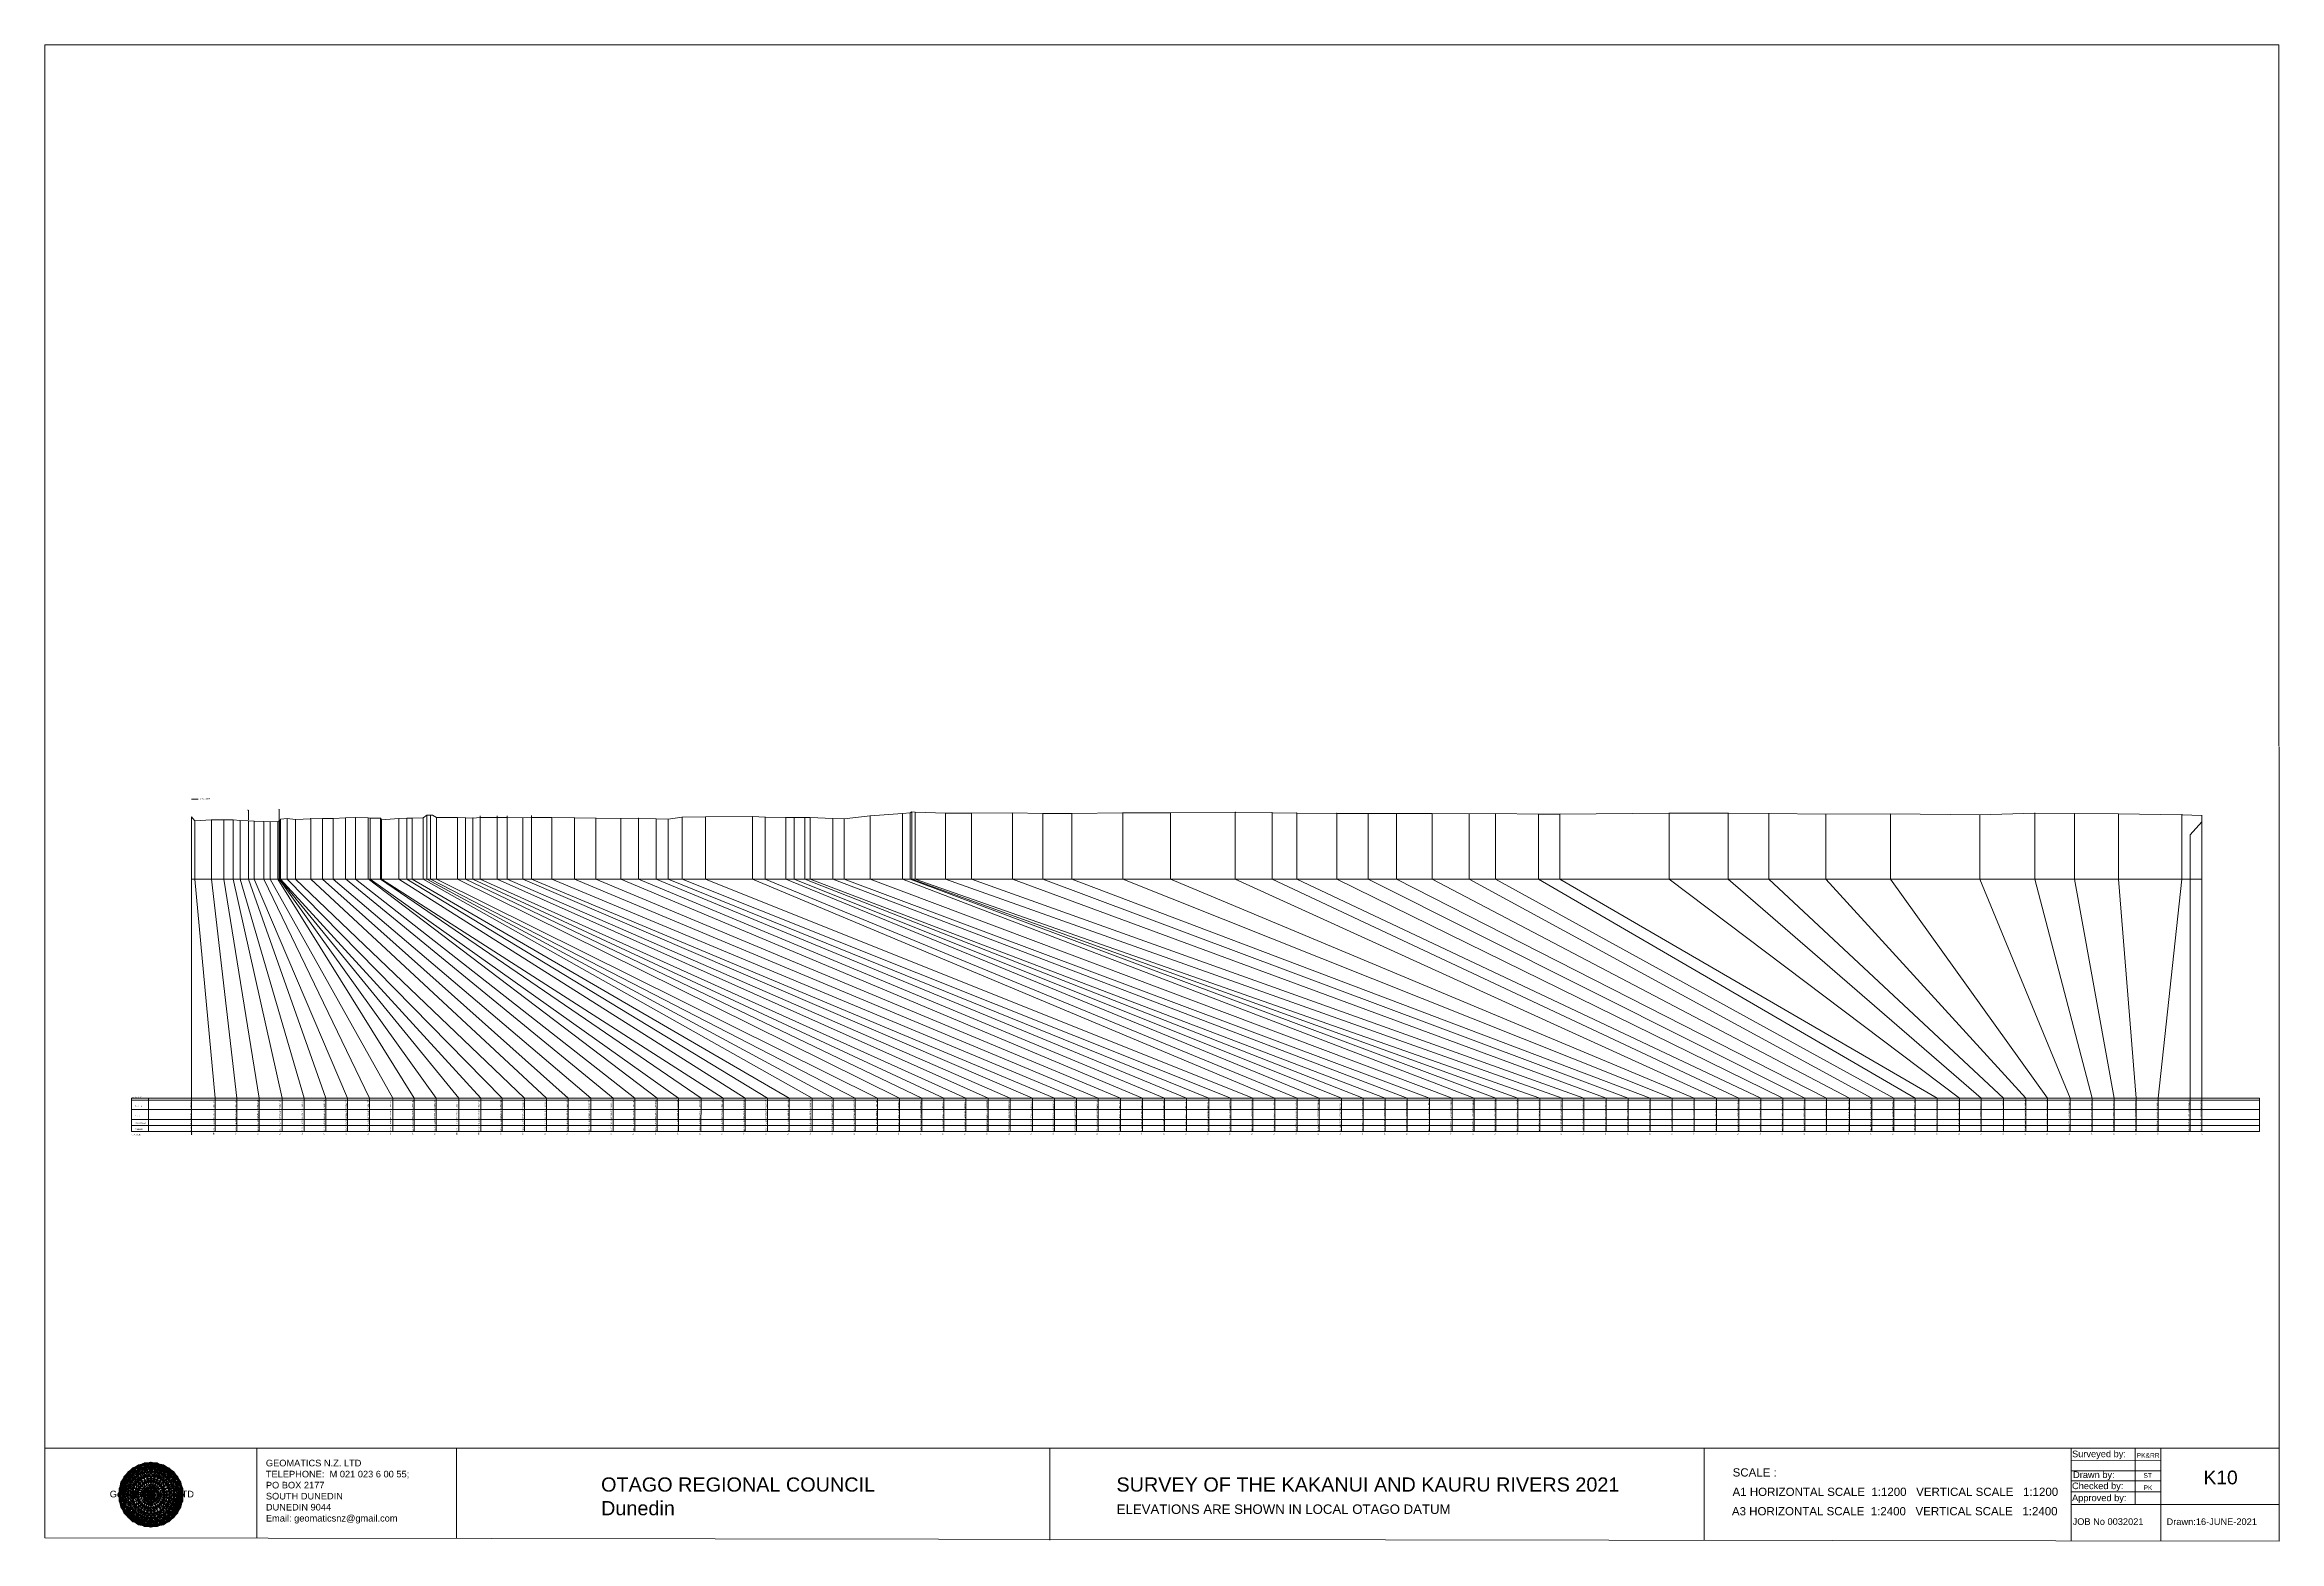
# Model space of a CAD drawing. Header units: millimetres. Extents: x -13804604 to 13046302109, y -19137686871 to 1424964600.
# Drawn here: x -26993 to 890963, y -131983 to 482623 of the extents above; entities that cross this region are included whole.
import ezdxf

# ---------------------------------------------------------------- set-up
doc = ezdxf.new("R2010")
doc.units = ezdxf.units.MM
doc.header["$PDMODE"] = 35
doc.header["$PDSIZE"] = 20
doc.layers.get('0').update_dxf_attribs({"lineweight": 0})
for name, color, linetype, lineweight in [('CODE', 50, 'Continuous', 0), ('Datum revision K8-21', 7, 'Continuous', 0), ('geo', 7, 'Continuous', 0)]:
    doc.layers.add(name, color=color, linetype=linetype, lineweight=lineweight)
doc.styles.get("Standard").update_dxf_attribs({"font": 'arial.ttf'})

# ---------------------------------------------------------------- blocks, each defined once
blk = doc.blocks.new('Geomatics_Circle_SPT')
at = {"layer": 'geo', "color": 2, "linetype": 'Continuous', "lineweight": 0}
for p, q in [((0, 25.2), (-25.2, 0)), ((-24.7, 4.9), (-4.9, 24.7)), ((-24.7, -4.9), (4.9, 24.7)), ((-9.7, 23.3), (-23.3, 9.6)), ((9.7, 23.3), (-23.3, -9.7)), ((-21, 14), (-14, 21)), ((-21, -14), (14, 21)), ((0, 0), (-17.8, 17.8)), ((-14, 21), (21, -14)), ((23.3, -9.7), (-9.7, 23.3)), ((-4.9, 24.7), (24.7, -4.9)), ((25.2, 0), (0, 25.2)), ((0, 0), (17.8, 17.8)), ((4.9, 24.7), (24.7, 4.9)), ((23.3, 9.7), (9.7, 23.3)), ((14, 21), (21, 14)), ((17.8, 18.1), (17.8, 18.1)), ((4.9, -24.7), (-24.7, 4.9)), ((-24.7, 0), (0, -24.7)), ((-23.3, 9.7), (9.7, -23.3)), ((14, -21), (-21, 14)), ((0, 0), (-17.8, -17.8)), ((21, 14), (-14, -21)), ((-9.7, -23.3), (23.3, 9.7)), ((24.7, 4.9), (-4.9, -24.7)), ((0, 0), (17.8, -17.8)), ((0, -24.8), (25.2, 0)), ((-4.9, -24.7), (-24.7, -4.9)), ((-23.3, -9.7), (-9.7, -23.3)), ((-14, -21), (-21, -14)), ((24.7, -4.9), (4.9, -24.7)), ((9.7, -23.3), (23.3, -9.7)), ((21, -14), (14, -21)), ((-17.8, -17.8), (-17.8, -17.8)), ((4.9, -24.7), (4.9, -24.7)), ((18.1, -17.8), (18.1, -17.8))]:
    blk.add_line(p, q, dxfattribs=at)
at = {"layer": 'geo', "color": 1, "linetype": 'Continuous', "lineweight": 0}
for p, q in [((-25.2, 0), (9.7, 23.3)), ((-25.2, 0), (-9.6, 23.3)), ((-4.9, 24.8), (-24.7, -4.9)), ((4.9, 24.7), (-24.7, 4.9)), ((14, 21), (-24.7, -4.9)), ((-14, 21), (-24.7, 4.9)), ((-23.3, 9.7), (0, 25.2)), ((-23.3, -9.6), (0, 25.2)), ((-23.3, -9.6), (17.8, 17.8)), ((-23.3, 9.7), (-17.8, 17.9)), ((-23.3, -9.6), (-17.8, 17.9)), ((-23.3, 9.7), (17.8, 17.8)), ((4.9, 24.8), (-21, -14)), ((-4.9, 24.7), (-21, 14)), ((14, 21), (-21, 14)), ((-14, 21), (-21, -14)), ((-17.9, 17.6), (-17.9, 17.6)), ((-17.8, 17.8), (9.7, 23.3)), ((-17.8, 17.8), (-9.6, 23.3)), ((-17.8, -17.8), (9.7, 23.3)), ((-17.8, -17.8), (-9.7, 23.3)), ((-9.7, -23.3), (-17.8, 17.8)), ((-17.8, 17.8), (9.7, -23.3)), ((-17.8, 17.8), (23.3, -9.6)), ((-17.8, 17.8), (23.3, 9.7)), ((4.9, 24.7), (-14, 21)), ((-4.9, 24.7), (-14, -20.9)), ((0, 0), (-14, 21)), ((-14, 21), (-4.9, -24.7)), ((-14, 21), (-14, 21)), ((24.7, -4.9), (-14, 21)), ((21, 14), (-14, 21)), ((-9.8, 23.1), (-9.8, 23.1)), ((-9.7, 23.3), (0, 25.2)), ((-9.7, 23.3), (0, -25.2)), ((-9.7, -23.3), (0, 25.2)), ((-9.6, 23.3), (17.8, -17.8)), ((-9.6, 23.3), (25.2, 0)), ((-9.6, 23.3), (17.8, 17.8)), ((-9.6, -23.3), (17.8, 17.9)), ((0, 0), (-4.9, 24.7)), ((-4.9, 24.7), (-4.9, 24.7)), ((21, -14), (-4.9, 24.7)), ((24.8, 4.9), (-4.9, 24.7)), ((14, 21), (-4.9, 24.7)), ((-0.2, 25.1), (-0.2, 25.1)), ((0, 25.2), (9.7, -23.3)), ((0, 25.2), (23.3, -9.7)), ((0, 25.2), (23.3, 9.7)), ((0, 25.2), (9.7, 23.3)), ((0, 0), (4.9, 24.7)), ((0, -25.2), (9.7, 23.3)), ((0, 0), (14, 21)), ((21, 14), (4.9, 24.8)), ((14, -21), (4.9, 24.7)), ((24.7, -4.9), (4.9, 24.7)), ((4.9, 24.7), (4.9, 24.7)), ((4.9, -24.7), (14, 21)), ((9.4, 23.3), (9.4, 23.3)), ((9.7, 23.3), (17.8, -17.8)), ((9.7, 23.3), (25.2, 0)), ((9.7, 23.3), (17.8, 17.9)), ((17.8, 17.8), (9.7, -23.3)), ((21, -14), (14, 21)), ((24.7, 4.9), (14, 21)), ((14, 21), (14, 21)), ((17.6, 17.9), (17.6, 17.9)), ((17.8, 17.8), (23.3, -9.7)), ((17.8, 17.8), (23.3, 9.7)), ((-25.2, 0), (23.3, 9.7)), ((-25.2, 0), (-23.3, 9.7)), ((-23.3, -9.7), (-25.2, 0)), ((-9.6, -23.3), (-25.2, 0)), ((9.7, -23.3), (-25.2, 0)), ((21, 14), (-24.7, 4.9)), ((-21, 14), (-24.7, -4.9)), ((0, 0), (-24.7, 4.9)), ((-24.7, 4.9), (-21, -14)), ((-24.7, 4.9), (-4.9, -24.7)), ((-24.7, 4.9), (14, -21)), ((-24.7, 4.9), (-24.7, 4.9)), ((0, 0), (-24.7, -4.9)), ((-17.8, -17.8), (-23.3, 9.7)), ((0, -25.2), (-23.3, 9.7)), ((-23.3, 9.7), (17.8, -17.8)), ((-23.3, 9.7), (25.2, 0)), ((-23.3, 9.4), (-23.3, 9.4)), ((-23.3, -9.7), (25.2, 0)), ((0, 0), (-21, 14)), ((-21, 14), (-14, -21)), ((-21, 14), (4.9, -24.7)), ((-21, 14), (-21, 14)), ((24.7, 4.9), (-21, 14)), ((0, 0), (-21, -14)), ((-17.8, -17.8), (23.3, 9.7)), ((-14, -21), (24.7, 4.9)), ((0, 0), (-14, -21)), ((25.2, 0), (-9.6, -23.3)), ((-4.9, -24.7), (21, 14)), ((0, 0), (-4.9, -24.7)), ((0, 0), (21, 14)), ((23.3, 9.7), (0, -25.2)), ((0, 0), (24.8, 4.9)), ((0, 0), (4.9, -24.7)), ((0, 0), (14, -21)), ((0, 0), (21, -14)), ((0, 0), (24.8, -4.9)), ((4.9, -24.7), (24.7, 4.9)), ((25.2, 0), (9.7, -23.3)), ((14, -21), (21, 14)), ((23.3, 9.7), (17.8, -17.8)), ((24.7, -4.9), (21, 14)), ((21, 14), (21, 14)), ((21, -14), (24.7, 4.9)), ((23.1, 9.8), (23.1, 9.8)), ((23.3, 9.7), (25.2, 0)), ((25.2, 0), (23.3, -9.6)), ((24.7, 4.9), (24.7, 4.9)), ((25.1, 0.2), (25.1, 0.2)), ((-25.2, 0), (23.3, -9.7)), ((-25.1, -0.2), (-25.1, -0.2)), ((-24.7, -4.9), (-24.7, -4.9)), ((-24.7, -4.9), (-14, -21)), ((-24.7, -4.9), (4.9, -24.7)), ((-24.7, -4.9), (21, -14)), ((-17.8, -17.8), (-23.3, -9.7)), ((0, -25.2), (-23.3, -9.6)), ((17.8, -17.8), (-23.3, -9.6)), ((-23.1, -9.8), (-23.1, -9.8)), ((-21, -14), (24.7, -4.9)), ((-21, -14), (-21, -14)), ((-21, -14), (-4.9, -24.7)), ((-21, -14), (14, -21)), ((23.3, -9.7), (-17.8, -17.8)), ((-14, -21), (21, -14)), ((-4.9, -24.7), (24.7, -4.9)), ((23.3, -9.6), (0, -25.2)), ((4.9, -24.7), (21, -14)), ((14, -21), (24.7, -4.9)), ((23.3, -9.6), (17.8, -17.8)), ((21, -14), (21, -14)), ((23.3, -9.4), (23.3, -9.4)), ((24.7, -4.9), (24.7, -4.9)), ((-9.6, -23.3), (-17.8, -17.8)), ((9.7, -23.3), (-17.8, -17.8)), ((-17.6, -17.9), (-17.6, -17.9)), ((-14, -21), (-14, -21)), ((-14, -21), (4.9, -24.7)), ((17.8, -17.8), (-9.7, -23.3)), ((0, -25.2), (-9.7, -23.3)), ((-9.4, -23.3), (-9.4, -23.3)), ((-4.9, -24.7), (14, -21)), ((-4.9, -24.7), (-4.9, -24.7)), ((9.7, -23.3), (0, -25.2)), ((0.2, -25.1), (0.2, -25.1)), ((4.9, -24.7), (4.9, -24.7)), ((17.8, -17.8), (9.7, -23.3)), ((9.8, -23.1), (9.8, -23.1)), ((14, -21), (14, -21)), ((17.9, -17.6), (17.9, -17.6))]:
    blk.add_line(p, q, dxfattribs=at)
at = {"layer": 'geo', "color": 114, "linetype": 'Continuous', "lineweight": 0}
for p, q in [((17.9, 17.8), (-25.2, 0)), ((-24.7, 4.9), (14, 21)), ((9.7, 23.3), (-23.3, 9.7)), ((-20.9, 14), (4.9, 24.7)), ((0, 25.2), (-17.8, 17.8)), ((-17.8, 17.8), (0, -25.2)), ((-14, 21), (-4.9, 24.7)), ((4.9, -24.7), (-14, 21)), ((0, 0), (-9.7, 23.3)), ((-4.9, 24.7), (14, -21)), ((17.8, -17.8), (0, 25.2)), ((0, 0), (9.7, 23.3)), ((4.9, 24.7), (21, -14)), ((23.3, -9.7), (9.7, 23.3)), ((14, 21), (24.7, -4.9)), ((25.2, 0), (17.8, 17.8)), ((-24.7, -4.9), (21, 14)), ((-14, -21), (-24.7, 4.9)), ((0, 0), (-23.3, 9.7)), ((-23.3, 9.7), (-9.7, -23.3)), ((0, 0), (-23.3, -9.7)), ((-4.9, -24.7), (-21, 14)), ((24.8, 4.9), (-20.9, -14)), ((0, 0), (-9.7, -23.3)), ((0, 0), (23.3, 9.7)), ((0, 0), (9.7, -23.3)), ((0, 0), (23.3, -9.7)), ((21, 14), (24.7, 4.9)), ((-25.2, 0), (-17.8, -17.8)), ((-21, -14), (-24.7, -4.9)), ((-17.8, -17.8), (25.2, 0)), ((24.8, -4.9), (-14, -21)), ((-9.6, -23.3), (23.3, -9.7)), ((21, -14), (-4.9, -24.8)), ((0, -25.2), (17.9, -17.8)), ((14, -21), (4.9, -24.8))]:
    blk.add_line(p, q, dxfattribs=at)
at = {"layer": 'geo', "color": 250, "linetype": 'Continuous', "lineweight": 0}
for p, q in [((-17.8, 17.8), (17.8, 17.8)), ((-17.8, -17.8), (-17.8, 17.8)), ((-14, 21), (-14, 21)), ((14, 21), (-14, 21)), ((-14, 20.9), (-14, -21)), ((-9.7, 23.3), (9.7, 23.3)), ((-9.7, -23.3), (-9.7, 23.3)), ((-4.9, 24.7), (4.9, 24.7)), ((-4.9, 24.7), (-4.9, -24.7)), ((0, 0), (0, 25.2)), ((4.9, 24.7), (4.9, -24.7)), ((9.7, -23.3), (9.7, 23.3)), ((14, 21), (14, -21)), ((17.8, -17.8), (17.8, 17.8)), ((0, 0), (-25.2, 0)), ((24.7, 4.9), (-24.7, 4.9)), ((-24.7, 4.9), (-24.7, -4.9)), ((-23.3, 9.7), (23.3, 9.7)), ((-23.3, 9.7), (-23.3, 9.7)), ((-23.3, -9.7), (-23.3, 9.7)), ((21, 14), (-21, 14)), ((-21, 14), (-21, -14)), ((0, 0), (0, -25.2)), ((0, 0), (25.2, 0)), ((21, 14), (21, 14)), ((21, -14), (21, 14)), ((23.3, 9.7), (23.3, -9.7)), ((24.7, 4.9), (24.7, 4.9)), ((24.7, -4.9), (24.7, 4.9)), ((-24.7, -4.9), (24.7, -4.9)), ((23.3, -9.7), (-23.3, -9.7)), ((-21, -14), (21, -14)), ((17.8, -17.8), (-17.8, -17.8)), ((-14, -21), (14, -21)), ((9.7, -23.3), (-9.7, -23.3)), ((-4.9, -24.7), (4.9, -24.7))]:
    blk.add_line(p, q, dxfattribs=at)
blk = doc.blocks.new('GeomaticsNZ TITLE BLOCK')
at = {"color": 7, "linetype": 'Continuous', "lineweight": 0}
for p, q in [((0, 94.9), (0, 1579.2)), ((0, 1579.2), (2363.4, 1579.2)), ((2363.4, 1579.2), (2364, 94.9)), ((2364, 94.9), (0, 94.9)), ((0, 94.9), (0, 0)), ((15.9, 94.9), (2364, 94.9)), ((224.3, 95.2), (224.3, -0.3)), ((2364, 94.9), (382.6, 94.9)), ((435.8, 95.2), (435.8, -0.7)), ((1063.4, 94.9), (1063.4, -2.4)), ((1755.4, 94.9), (1755.4, -2.6)), ((2143.9, 94.9), (2143.7, -3)), ((2211.5, 94.9), (2211.5, 36.1)), ((2238.6, 94.8), (2238.6, -3.2)), ((2364, -3.5), (2364, 94.9)), ((2143.9, 81.9), (2238.6, 81.7)), ((2143.9, 71), (2238.6, 71)), ((2143.6, 60.4), (2238.6, 60.4)), ((2143.8, 48.6), (2238.6, 48.6)), ((2143.8, 35.4), (2364, 35.3)), ((0, 0), (2364, -3.5))]:
    blk.add_line(p, q, dxfattribs=at)
at = {"color": 7, "linetype": 'Continuous', "lineweight": 0, "xscale": 1.36, "yscale": 1.36, "zscale": 1.36}
blk.add_blockref('Geomatics_Circle_SPT', (112.4, 45.7), dxfattribs=at)
at = {"color": 7, "linetype": 'Continuous', "lineweight": 0}
for s, p in [('PK&RR', (2213.2, 84.8)), ('ST', (2220.3, 63.6)), ('PK', (2220.4, 50.6))]:
    blk.add_text(s, height=5, dxfattribs=at).set_placement(p)
at = {"color": 7, "linetype": 'Continuous', "lineweight": 0, "attachment_point": 1}
for s, width, heights, insert, char_height in [('{\\C256;GEOMATICS N.Z. LTD                   \\PTELEPHONE:  M 021 023 6 00 55;\\PPO BOX 2177\\PSOUTH DUNEDIN\\PDUNEDIN 9044\\PEmail: geomaticsnz@gmail.com}', 3535.727, [94.7], (234, 82.7), 7), ('{\\C256;Surveyed by:}', 3535.727, [0], (2144.7, 92.4), 7), ('{\\C256;Geomatics N.Z. LTD                   }', 125.079, [15.8], (68.8, 49.9), 7), ('{\\C256;OTAGO REGIONAL COUNCIL\\PDunedin}', 3535.727, [0], (588.6, 64), 15), ('{\\C256;SURVEY OF THE KAKANUI AND KAURU RIVERS 2021}', 3535.727, [0], (1133.8, 64), 15), ('{\\C256;Checked by:}', 3535.727, [0], (2144.7, 58.6), 7), ('{\\C256;Drawn by:}', 3535.727, [0], (2145.8, 70.4), 7), ('{\\C256;ELEVATIONS ARE SHOWN IN LOCAL OTAGO DATUM}', 3535.727, [0], (1134.1, 35.4), 10), ('{\\C256;Approved by:}', 3535.727, [0], (2144.7, 45.9), 7), ('{\\C256;JOB No 0032021}', 3535.727, [0], (2145.3, 20.8), 7), ('{\\C256;Drawn:16-JUNE-2021}', 3535.727, [0], (2244.7, 20.7), 7)]:
    blk.add_mtext_dynamic_manual_height_columns(s, width=width, gutter_width=159, heights=heights, dxfattribs=dict(at, insert=insert, char_height=char_height))

msp = doc.modelspace()

# ---------------------------------------------------------------- linework, layer by layer
at = {"layer": 'CODE', "color": 3}
for p in [(56721.043, 139912.977), (88546.741, 36248.305)]:
    msp.add_line(p, (88546.741, 50000), dxfattribs=at)
at = {"layer": 'CODE', "color": 7, "linetype": 'Continuous', "lineweight": 0}
msp.add_line((33321.725, 35969.13), (33321.725, 34880.112), dxfattribs=at)
msp.add_line((33321.725, 35969.13), (33321.725, 34880.112), dxfattribs=at)
at = {"layer": 'Datum revision K8-21', "color": 1, "linetype": 'Continuous', "lineweight": 0}
msp.add_line((33314.668, 172760.327), (36115.525, 172760.327), dxfattribs=at)
at = {"layer": 'Datum revision K8-21', "color": 7, "linetype": 'Continuous', "lineweight": 0}
for p, q in [((33314.668, 165570), (33314.668, 36248.305)), ((100622.795, 165293), (100622.795, 139912.977)), ((129990.16, 166265), (129990.16, 139912.977)), ((131455.335, 166255), (131455.335, 139912.977)), ((142602.119, 165255), (142602.119, 139912.977)), ((145824.274, 165255), (145824.274, 139912.977)), ((151931.836, 165926.642), (151931.836, 139912.977)), ((158841.285, 165926.642), (158841.285, 139912.977)), ((163039.747, 165926.642), (163039.747, 139912.977)), ((172995.077, 166142.379), (172995.077, 139912.977)), ((181335.924, 165267), (181335.924, 139912.977)), ((234817.174, 165429), (234817.174, 139912.977)), ((244445.936, 165580), (244445.936, 139912.977)), ((263821.586, 165611), (263821.586, 139912.977)), ((269028.545, 165361), (269028.545, 139912.977)), ((277404.302, 165281), (277404.302, 139912.977)), ((287494.684, 165262), (287494.684, 139912.977)), ((312066.243, 165993), (312066.243, 139912.977)), ((325396.087, 166913), (325396.087, 139912.977)), ((328570.454, 167233), (328570.454, 139912.977)), ((329237.918, 167523), (329237.918, 139912.977)), ((330541.238, 167383), (330541.238, 139912.977)), ((415850.554, 167227), (415850.554, 139912.977)), ((462094.233, 167369), (462094.233, 139912.977)), ((477191.64, 167240), (477191.64, 139912.977)), ((487322.868, 167240), (487322.868, 139912.977)), ((503751.529, 166951), (503751.529, 139912.977)), ((516655.53, 166951), (516655.53, 139912.977)), ((528346.752, 166962), (528346.752, 139912.977)), ((542919.892, 166853), (542919.892, 139912.977)), ((568953.516, 166864), (568953.516, 139912.977)), ((586617.323, 166685), (586617.323, 139912.977)), ((595462.135, 166635.005), (595461.653, 139912.977)), ((640260.544, 167067), (640260.544, 139912.977)), ((664608.912, 167058), (664608.912, 139912.977)), ((681251.947, 167058), (681251.947, 139912.977)), ((704662.678, 166600), (704662.678, 139912.977)), ((731233.799, 166711), (731233.799, 139912.977)), ((767941.012, 166313), (767941.012, 139912.977)), ((790502.357, 167094), (790502.357, 139912.977)), ((806810.391, 166844), (806810.391, 139912.977)), ((824941.388, 166705), (824941.388, 139912.977)), ((850984.831, 166406), (850984.831, 139912.977)), ((859188.091, 166107), (859188.091, 36248.305)), ((34664.579, 163910), (34664.579, 139912.977)), ((41512.319, 164361), (41512.319, 139912.977)), ((46616.094, 164251), (46616.094, 139912.977)), ((50451.18, 164241), (50451.18, 139912.977)), ((53311.982, 163991), (53311.982, 139912.977)), ((56721.043, 163871), (56721.043, 139912.977)), ((59087.743, 163751), (59087.743, 139912.977)), ((63047.068, 163582), (63047.068, 139912.977)), ((65673.726, 163432), (65673.726, 139912.977)), ((68750.472, 163612), (68750.472, 139912.977)), ((69273.672, 163882), (69273.672, 139912.977)), ((69621.244, 164052), (69621.244, 139912.977)), ((69838.292, 164542), (69838.292, 139912.977)), ((72620.836, 164782), (72620.836, 139912.977)), ((76001.734, 164422), (76001.734, 139912.977)), ((82275.83, 164772), (82275.83, 139912.977)), ((87104.29, 164833), (87104.29, 139912.977)), ((91483.014, 164893), (91483.014, 139912.977)), ((96585.173, 165163), (96585.173, 140071.977)), ((105822.783, 165104), (105822.783, 140012.977)), ((106685.131, 164934), (106685.131, 139912.977)), ((111359.278, 164364), (111359.278, 139912.977)), ((118477.328, 164894), (118477.328, 139912.977)), ((121823.46, 164954), (121823.46, 139912.977)), ((123946.464, 164914), (123946.464, 139912.977)), ((128526.922, 165185), (128526.922, 139912.977)), ((134015.443, 165215), (134015.443, 139912.977)), ((148932.765, 165045), (148932.765, 139912.977)), ((169388.856, 165156), (169388.856, 139912.977)), ((190688.586, 165187), (190688.586, 139912.977)), ((199416.153, 165048), (199416.153, 139912.977)), ((209697.588, 164888), (209697.588, 139912.977)), ((216885.084, 164979), (216885.084, 139912.977)), ((224175.775, 164749), (224175.775, 139912.977)), ((229160.855, 164609), (229160.855, 139912.977)), ((280898.229, 165221), (280898.229, 139912.977)), ((285250.215, 165212), (285250.215, 139912.977)), ((296813.36, 164842), (296813.36, 139912.977)), ((301479.069, 164732), (301479.069, 139912.977)), ((33314.668, 139912.977), (859188.091, 139912.977)), ((42979.848, 50000), (34664.579, 139912.977)), ((41512.319, 139912.977), (51975.028, 50000)), ((46616.094, 139912.977), (61111.892, 50000)), ((50451.18, 139912.977), (70587.255, 50000)), ((53311.982, 139912.977), (79639.61, 50000)), ((59087.743, 139912.977), (97446.304, 50000)), ((63047.068, 139912.977), (106498.385, 50000)), ((65673.726, 139912.977), (115959.071, 50000)), ((124736.285, 50000), (68750.472, 139912.977)), ((143149.483, 50000), (69621.244, 139912.977)), ((69838.292, 139912.977), (152161.094, 50000)), ((160994.647, 50000), (72620.836, 139912.977)), ((76001.734, 139912.977), (170138.935, 50000)), ((179157.093, 50000), (82275.83, 139912.977)), ((87104.29, 139912.977), (188112.667, 50000)), ((96585.173, 140071.977), (206518.776, 50000)), ((100622.795, 139912.977), (215404.764, 50000)), ((224563.763, 50000), (105822.783, 140012.977)), ((233386.941, 50000), (106685.131, 139912.977)), ((111359.278, 139912.977), (251731.828, 50000)), ((260822.084, 50000), (118477.328, 139912.977)), ((121823.46, 139912.977), (269912.348, 50000)), ((123946.464, 139912.977), (278808.165, 50000)), ((288238.702, 50000), (128526.922, 139912.977)), ((129990.16, 139912.977), (296891.465, 50000)), ((305987.639, 50000), (131455.335, 139912.977)), ((134015.443, 139912.977), (315112.784, 50000)), ((324113.122, 50000), (142602.119, 139912.977)), ((333277.511, 50000), (145824.274, 139912.977)), ((342357.337, 50000), (148932.765, 139912.977)), ((351381.091, 50000), (151931.836, 139912.977)), ((360524.111, 50000), (158841.285, 139912.977)), ((369587.082, 50000), (163039.747, 139912.977)), ((378772.114, 50000), (169388.856, 139912.977)), ((387774.061, 50000), (172995.077, 139912.977)), ((396898.062, 50000), (181335.924, 139912.977)), ((405818.781, 50000), (190688.586, 139912.977)), ((414890.491, 50000), (199416.153, 139912.977)), ((423935.08, 50000), (209697.588, 139912.977)), ((433043.191, 50000), (216885.084, 139912.977)), ((442030.468, 50000), (224175.775, 139912.977)), ((229160.855, 139912.977), (451205.603, 50000)), ((460230.295, 50000), (234817.174, 139912.977)), ((244445.936, 139912.977), (469261.213, 50000)), ((263821.586, 139912.977), (478348.073, 50000)), ((269028.545, 139912.977), (487457.767, 50000)), ((277404.302, 139912.977), (496506.115, 50000)), ((505738.5, 50000), (280898.229, 139912.977)), ((285250.215, 139912.977), (514619.291, 50000)), ((523609.992, 50000), (287494.684, 139912.977)), ((296813.36, 139912.977), (532643.82, 50000)), ((541831.558, 50000), (301479.069, 139912.977)), ((312066.243, 139912.977), (551160.909, 50000)), ((560209.429, 50000), (325396.087, 139912.977)), ((328570.454, 139912.977), (569159.591, 50000)), ((578224.898, 50000), (329237.918, 139912.977)), ((330541.238, 139912.977), (587210.065, 50000)), ((596379.851, 50000), (343004.438, 139912.977)), ((353711.063, 139912.977), (605289.831, 50000)), ((614376.068, 50000), (370591.981, 139912.977)), ((383077.096, 139912.977), (623462.304, 50000)), ((394982.594, 139912.977), (632548.54, 50000)), ((641573.637, 50000), (415850.554, 139912.977)), ((435481.967, 139912.977), (650634.888, 50000)), ((462094.233, 139912.977), (659778.094, 50000)), ((668909.793, 50000), (477191.64, 139912.977)), ((487322.868, 139912.977), (677948.944, 50000)), ((503751.529, 139912.977), (686988.094, 50000)), ((516655.53, 139912.977), (696053.215, 50000)), ((528346.752, 139912.977), (704990.886, 50000)), ((542919.892, 139912.977), (714400.65, 50000)), ((558112.219, 139912.977), (723638.172, 50000)), ((568953.516, 139912.977), (732628.695, 50000)), ((586617.323, 139912.977), (741408.717, 50000)), ((595461.653, 139912.977), (750372.578, 50000)), ((640260.544, 139912.977), (759541.556, 50000)), ((664608.912, 139912.977), (768522.723, 50000)), ((681251.947, 139912.977), (777658.737, 50000)), ((704662.678, 139912.977), (786825.722, 50000)), ((731233.799, 139912.977), (795744.948, 50000)), ((767941.012, 139912.977), (805093.045, 50000)), ((790502.357, 139912.977), (814109.615, 50000)), ((806810.391, 139912.977), (823169.832, 50000)), ((824941.388, 139912.977), (832213.174, 50000)), ((8700.339, 50000), (8700.339, 36248.305)), ((8700.339, 50000), (882849.455, 50000)), ((8700.339, 49236.256), (882849.455, 49236.256)), ((15713.488, 50000), (15713.488, 36248.305)), ((42979.848, 36248.305), (42979.848, 50000)), ((51975.028, 36248.305), (51975.028, 50000)), ((61111.892, 36248.305), (61111.892, 50000)), ((70587.255, 36248.305), (70587.255, 50000)), ((79639.61, 36248.305), (79639.61, 50000)), ((97446.304, 36248.305), (97446.304, 50000)), ((106498.385, 36248.305), (106498.385, 50000)), ((115959.071, 36248.305), (115959.071, 50000)), ((124736.285, 36248.305), (124736.285, 50000)), ((133786.044, 36248.305), (133786.044, 50000)), ((143149.483, 36248.305), (143149.483, 50000)), ((152161.094, 36248.305), (152161.094, 50000)), ((160994.647, 36248.305), (160994.647, 50000)), ((170138.935, 36248.305), (170138.935, 50000)), ((179157.093, 36248.305), (179157.093, 50000)), ((188112.667, 36248.305), (188112.667, 50000)), ((197383.015, 36248.305), (197383.015, 50000)), ((206518.776, 36248.305), (206518.776, 50000)), ((215404.764, 36248.305), (215404.764, 50000)), ((224563.763, 36248.305), (224563.763, 50000)), ((233386.941, 36248.305), (233386.941, 50000)), ((251731.828, 36248.305), (251731.828, 50000)), ((260822.084, 36248.305), (260822.084, 50000)), ((269912.348, 36248.305), (269912.348, 50000)), ((278808.165, 36248.305), (278808.165, 50000)), ((288238.702, 36248.305), (288238.702, 50000)), ((296891.465, 36248.305), (296891.465, 50000)), ((305987.639, 36248.305), (305987.639, 50000)), ((315112.784, 36248.305), (315112.784, 50000)), ((324113.122, 36248.305), (324113.122, 50000)), ((333277.511, 36248.305), (333277.511, 50000)), ((342357.337, 36248.305), (342357.337, 50000)), ((351381.091, 36248.305), (351381.091, 50000)), ((360524.111, 36248.305), (360524.111, 50000)), ((369587.082, 36248.305), (369587.082, 50000)), ((378772.114, 36248.305), (378772.114, 50000)), ((387774.061, 36248.305), (387774.061, 50000)), ((396898.062, 36248.305), (396898.062, 50000)), ((405818.781, 36248.305), (405818.781, 50000)), ((414890.491, 36248.305), (414890.491, 50000)), ((423935.08, 36248.305), (423935.08, 50000)), ((433043.191, 36248.305), (433043.191, 50000)), ((442030.468, 36248.305), (442030.468, 50000)), ((451205.603, 36248.305), (451205.603, 50000)), ((460230.295, 36248.305), (460230.295, 50000)), ((469261.213, 36248.305), (469261.213, 50000)), ((478348.073, 36248.305), (478348.073, 50000)), ((487457.767, 36248.305), (487457.767, 50000)), ((496506.115, 36248.305), (496506.115, 50000)), ((505738.5, 36248.305), (505738.5, 50000)), ((514619.291, 36248.305), (514619.291, 50000)), ((523609.992, 36248.305), (523609.992, 50000)), ((532643.82, 36248.305), (532643.82, 50000)), ((541831.558, 36248.305), (541831.558, 50000)), ((551160.909, 36248.305), (551160.909, 50000)), ((560209.429, 36248.305), (560209.429, 50000)), ((569159.591, 36248.305), (569159.591, 50000)), ((578224.898, 36248.305), (578224.898, 50000)), ((587210.065, 36248.305), (587210.065, 50000)), ((596379.851, 36248.305), (596379.851, 50000)), ((605289.831, 36248.305), (605289.831, 50000)), ((614376.068, 36248.305), (614376.068, 50000)), ((623462.304, 36248.305), (623462.304, 50000)), ((632548.54, 36248.305), (632548.54, 50000)), ((641573.637, 36248.305), (641573.637, 50000)), ((650634.888, 36248.305), (650634.888, 50000)), ((659778.094, 36248.305), (659778.094, 50000)), ((668909.793, 36248.305), (668909.793, 50000)), ((677948.944, 36248.305), (677948.944, 50000)), ((686988.094, 36248.305), (686988.094, 50000)), ((696053.215, 36248.305), (696053.215, 50000)), ((704990.886, 36248.305), (704990.886, 50000)), ((714400.65, 36248.305), (714400.65, 50000)), ((723638.172, 36248.305), (723638.172, 50000)), ((732628.695, 36248.305), (732628.695, 50000)), ((741408.717, 36248.305), (741408.717, 50000)), ((750372.578, 36248.305), (750372.578, 50000)), ((759541.556, 36248.305), (759541.556, 50000)), ((768522.723, 36248.305), (768522.723, 50000)), ((777658.737, 36248.305), (777658.737, 50000)), ((786825.722, 36248.305), (786825.722, 50000)), ((795744.948, 36248.305), (795744.948, 50000)), ((805093.045, 36248.305), (805093.045, 50000)), ((814109.615, 36248.305), (814109.615, 50000)), ((823169.832, 36248.305), (823169.832, 50000)), ((832213.174, 36248.305), (832213.174, 50000)), ((882849.455, 50000), (882849.455, 36248.305)), ((8700.339, 45277.8), (882849.455, 45277.8)), ((8700.339, 41210.601), (882849.455, 41210.601)), ((8700.339, 38759.229), (882849.455, 38759.229)), ((8700.339, 36248.305), (882849.455, 36248.305))]:
    msp.add_line(p, q, dxfattribs=at)
at = {"layer": 'Datum revision K8-21'}
for p, q in [((56782.166, 164280.779), (56782.166, 168239.644)), ((69273.672, 164121.635), (69273.672, 168699.203)), ((343004.438, 167074), (343004.438, 139912.977)), ((353711.063, 167024), (353711.063, 139912.977)), ((370591.981, 167125), (370591.981, 139912.977)), ((383077.096, 166926), (383077.096, 139912.977)), ((394982.594, 166886), (394982.594, 139912.977)), ((558112.219, 166723), (558112.219, 139912.977))]:
    msp.add_line(p, q, dxfattribs=at)
at = {"layer": 'Datum revision K8-21', "color": 1}
for p, q in [((353711.063, 167024), (370591.981, 167125)), ((370591.981, 167125), (383077.096, 166926)), ((383077.096, 166926), (394982.594, 166886)), ((394982.594, 166886), (415850.554, 167227)), ((415850.554, 167227), (435481.967, 167108)), ((435481.967, 167108), (462094.233, 167369)), ((462094.233, 167369), (477191.64, 167240)), ((477191.64, 167240), (487322.868, 167100)), ((487322.868, 167100), (503751.529, 166951)), ((503751.529, 166951), (516655.53, 166922)), ((516655.53, 166922), (528346.752, 166962)), ((528346.752, 166962), (542919.892, 166853)), ((542919.892, 166853), (558112.219, 166723)), ((558112.219, 166723), (568953.516, 166864)), ((568953.516, 166864), (586617.323, 166685)), ((586617.323, 166685), (595461.653, 166635)), ((595461.653, 166635), (640260.544, 167067)), ((640260.544, 167067), (664608.912, 167058)), ((664608.912, 167058), (681251.947, 166919)), ((681251.947, 166919), (704662.678, 166600)), ((704662.678, 166600), (731233.799, 166711)), ((731233.799, 166711), (767941.012, 166313)), ((767941.012, 166313), (790502.357, 167094)), ((790502.357, 167094), (806810.391, 166844)), ((806810.391, 166844), (824941.388, 166705)), ((824941.388, 166705), (850984.831, 166406)), ((850984.831, 166406), (859098.798, 166127)), ((859098.798, 166127), (859188.091, 166107))]:
    msp.add_line(p, q, dxfattribs=at)
at = {"layer": 'Datum revision K8-21', "linetype": 'Continuous', "lineweight": 0}
for p, q in [((69273.672, 139912.977), (133786.044, 50000)), ((91483.014, 139912.977), (197383.015, 50000))]:
    msp.add_line(p, q, dxfattribs=at)
at = {"layer": 'Datum revision K8-21', "color": 1}
msp.add_lwpolyline([(33314.668, 165570), (34664.579, 163910), (41512.319, 164361), (46616.094, 164251), (50451.18, 164241), (53311.982, 163991), (56721.043, 163871), (59087.743, 163751), (63047.068, 163582), (65673.726, 163432), (68750.472, 163612), (69273.672, 163882), (69621.244, 164052), (69838.292, 164542), (72620.836, 164782), (76001.734, 164422), (82275.83, 164772), (87104.29, 164833), (91483.014, 164893), (96585.173, 165163), (100622.795, 165293), (105822.783, 165104), (106685.131, 164934), (110894.526, 165004), (111359.278, 164364), (118477.328, 164894), (121823.46, 164954), (123946.464, 164954), (128526.922, 165185), (129990.16, 166265), (132247.564, 166255), (134015.443, 165215), (142602.119, 165255), (145824.274, 165125), (148932.765, 165045), (151931.836, 165226), (158838.111, 165196), (163043.127, 165216), (169388.856, 165156), (172995.077, 165207), (181335.924, 165267), (190688.586, 165187), (199416.153, 165048), (209697.588, 164888), (216885.084, 164979), (224175.775, 164749), (229160.855, 164609), (234817.174, 165429), (244445.936, 165580), (263821.586, 165611), (269028.545, 165361), (277404.302, 165281), (280898.229, 165221), (285250.215, 165212), (287494.684, 165262), (296813.36, 164842), (301479.069, 164732), (312066.243, 165993), (325396.087, 166913), (328570.454, 167233), (329237.918, 167523), (330541.238, 167383), (343004.438, 167074), (353711.063, 167024)], dxfattribs=at)
at = {"layer": 'Datum revision K8-21', "color": 7, "linetype": 'Continuous', "lineweight": 0}
for points in [[(435481.967, 167108), (435481.967, 139912.977)], [(859098.798, 166127), (859098.798, 163447.769), (854303.196, 158206.393), (854303.196, 139912.977), (854303.196, 50000), (854303.196, 36248.305)], [(242561.688, 36248.305), (242619.39, 50000), (110894.526, 139912.977), (110894.526, 165004)], [(850984.831, 139912.977), (841137.251, 50000), (841137.251, 36248.305)]]:
    msp.add_lwpolyline(points, dxfattribs=at)
for p in [(33314.668, 165570), (100622.795, 165293), (129990.16, 166265), (131455.335, 166255), (134015.443, 165215), (142602.119, 165255), (151931.836, 165226), (163043.127, 165216), (181335.924, 165267), (234817.174, 165429), (244445.936, 165580), (263821.586, 165611), (269028.545, 165361), (277404.302, 165281), (280898.229, 165221), (287494.684, 165262), (312066.243, 165993), (325396.087, 166913), (328570.454, 167233), (329237.918, 167523), (330541.238, 167383), (343004.438, 167074), (353711.063, 167024), (370591.981, 167125), (383077.096, 166926), (394982.594, 166886), (415850.554, 167227), (435481.967, 167108), (462094.233, 167369), (477191.64, 167240), (487322.868, 167100), (503751.529, 166951), (516655.53, 166922), (528346.752, 166962), (542919.892, 166853), (558112.219, 166723), (568953.516, 166864), (586617.323, 166685), (595461.653, 166635), (640260.544, 167067), (664608.912, 167058), (681251.947, 166919), (704662.678, 166600), (731233.799, 166711), (767941.012, 166313), (790502.357, 167094), (806810.391, 166844), (824941.388, 166705), (850984.831, 166406), (859098.798, 166127), (859188.091, 166107), (34664.579, 163910), (41512.319, 164361), (46616.094, 164251), (50451.18, 164241), (53311.982, 163991), (56721.043, 163871), (59087.743, 163751), (63047.068, 163582), (65673.726, 163432), (68750.472, 163612), (69273.672, 163882), (69621.244, 164052), (69838.292, 164542), (72620.836, 164782), (76001.734, 164422), (82275.83, 164772), (87104.29, 164833), (91483.014, 164893), (96585.173, 165163), (105822.783, 165104), (106685.131, 164934), (110894.526, 165004), (111359.278, 164364), (118477.328, 164894), (121823.46, 164954), (123946.464, 164914), (128526.922, 165185), (145824.274, 165125), (148932.765, 165045), (158838.111, 165196), (169388.856, 165156), (172995.077, 165207), (190688.586, 165187), (199416.153, 165048), (209697.588, 164888), (216885.084, 164979), (224175.775, 164749), (229160.855, 164609), (285250.215, 165212), (296813.36, 164842), (301479.069, 164732)]:
    msp.add_point(p, dxfattribs=at)

# ---------------------------------------------------------------- block references
at = {"layer": 'Datum revision K8-21', "color": 7, "linetype": 'Continuous', "lineweight": 0, "xscale": 388.3084007852599, "yscale": 388.3084007852599, "zscale": 388.3084007852599}
msp.add_blockref('GeomaticsNZ TITLE BLOCK', (-26992.813, -130606.772), dxfattribs=at)

# ---------------------------------------------------------------- texts
at = {"layer": 'CODE', "color": 30, "true_color": 0xf26722}
for s, p in [('TB', (33654.131, 34988.757)), ('BB', (42713.128, 34953.969)), ('SH', (51780.651, 34973.751)), ('SH', (60856.701, 34973.751)), ('SH', (69932.751, 34973.751)), ('SH', (79008.802, 34973.751)), ('SH', (97143.848, 34973.751)), ('SH', (106219.899, 34973.751)), ('SH', (115295.949, 34973.751)), ('SH', (124371.999, 34973.751)), ('BB', (142498.519, 34953.969)), ('TB', (151557.516, 34988.757)), ('SH', (160625.039, 34973.751)), ('SH', (169701.089, 34973.751)), ('SH', (178777.139, 34973.751)), ('SH', (187853.189, 34973.751)), ('SH', (196929.24, 34973.751)), ('SH', (206005.29, 34973.751)), ('SH', (215081.34, 34973.751)), ('SH', (224157.39, 34973.751)), ('SH', (233233.44, 34973.751)), ('SH', (242309.49, 34973.751)), ('SH', (251385.54, 34973.751)), ('SH', (260461.59, 34973.751)), ('SH', (269537.64, 34973.751)), ('SH', (278613.69, 34973.751)), ('SH', (287689.74, 34973.751)), ('SH', (296765.79, 34973.751)), ('SH', (305841.84, 34973.751)), ('SH', (314917.89, 34973.751)), ('SH', (323993.94, 34973.751)), ('SH', (333069.99, 34973.751)), ('SH', (342146.04, 34973.751)), ('SH', (351222.091, 34973.751)), ('SH', (360298.141, 34973.751)), ('SH', (369374.191, 34973.751)), ('SH', (378450.241, 34973.751)), ('SH', (387526.291, 34973.751)), ('SH', (396602.341, 34973.751)), ('SH', (405678.391, 34973.751)), ('SH', (414754.441, 34973.751)), ('SH', (423830.491, 34973.751)), ('SH', (432906.541, 34973.751)), ('SH', (441982.591, 34973.751)), ('SH', (451058.641, 34973.751)), ('SH', (460134.691, 34973.751)), ('SH', (469210.741, 34973.751)), ('SH', (478286.791, 34973.751)), ('SH', (487362.841, 34973.751)), ('SH', (496438.891, 34973.751)), ('SH', (505514.942, 34973.751)), ('SH', (514590.992, 34973.751)), ('SH', (523667.042, 34973.751)), ('SH', (532743.092, 34973.751)), ('SH', (541819.142, 34973.751)), ('SH', (550895.192, 34973.751)), ('SH', (559971.242, 34973.751)), ('SH', (569047.292, 34973.751)), ('SH', (578123.342, 34973.751)), ('F', (587190.865, 34947.83)), ('SH', (596258.389, 34973.751)), ('SH', (605334.439, 34973.751)), ('SH', (614410.489, 34973.751)), ('SH', (623486.539, 34973.751)), ('SH', (632562.589, 34973.751)), ('SH', (641638.639, 34973.751)), ('SH', (650714.689, 34973.751)), ('SH', (659790.739, 34973.751)), ('SH', (668866.789, 34973.751)), ('SH', (677942.839, 34973.751)), ('SH', (687018.89, 34973.751)), ('SH', (696094.94, 34973.751)), ('SH', (705170.99, 34973.751)), ('SH', (714247.04, 34973.751)), ('SH', (723323.09, 34973.751)), ('SH', (732399.14, 34973.751)), ('SH', (741475.19, 34973.751)), ('SH', (750551.24, 34973.751)), ('SH', (759627.29, 34973.751)), ('SH', (768703.34, 34973.751)), ('SH', (777779.39, 34973.751)), ('SH', (786855.44, 34973.751)), ('SH', (795931.49, 34973.751)), ('SH', (805007.54, 34973.751)), ('SH', (814083.59, 34973.751)), ('SH', (823159.64, 34973.751)), ('SH', (832235.69, 34973.751)), ('SH', (841311.741, 34973.751)), ('F', (854038.11, 35074.144)), ('Y', (859438.261, 35003.082))]:
    msp.add_text(s, height=500, rotation=90, dxfattribs=at).set_placement(p)
at = {"layer": 'CODE', "color": 3}
for p in [(88076.325, 34996.602), (133439.522, 34996.602)]:
    msp.add_text('W', height=500, rotation=90, dxfattribs=at).set_placement(p)
at = {"layer": 'Datum revision K8-21', "color": 7, "linetype": 'Continuous', "lineweight": 0}
for s, height, p in [('Ground Level', 500, (36718.7, 172738.123)), ('DATUM 50.00', 500, (8629.592, 50146.766)), ('Northing', 500, (10226.598, 46560.657)), ('Ground Level', 500, (10171.87, 39533.521)), ('Chainage', 500, (10174.257, 37077.102)), ('Easting', 500, (10153.793, 42481.59)), ('Section K10', 500, (8629.581, 34797.682)), ('A1 HORIZONTAL SCALE  1:1200   VERTICAL SCALE   1:1200 ', 3385.1406, (666356.502, -113351.762)), ('SCALE :  ', 3385.1406, (666391.132, -105385.252)), ('K10', 5641.901, (859843.235, -108586.292)), ('A3 HORIZONTAL SCALE  1:2400   VERTICAL SCALE   1:2400 ', 3385.1406, (666102.435, -121318.272))]:
    msp.add_text(s, height=height, dxfattribs=at).set_placement(p)
for s, p in [(' 97.30  165.57  1425253.44  5005536.93', (33323.896, 36424.712)), (' 98.65  163.91  1425254.43  5005535.95', (42724.152, 36424.712)), ('105.50  164.36  1425257.64  5005529.89', (51798.898, 36236.445)), ('110.60  164.25  1425259.84  5005525.26', (60873.643, 36236.445)), ('114.44  164.24  1425262.08  5005522.13', (69947.025, 36236.445)), ('117.30  163.99  1425263.49  5005519.64', (79021.771, 36236.445)), ('120.71  163.87  1425264.76  5005516.43', (88096.516, 36236.445)), ('123.07  163.75  1425266.55  5005514.74', (97171.262, 36236.445)), ('127.03  163.58  1425267.58  5005510.75', (106246.008, 36236.445)), ('129.66  163.43  1425269.80  5005509.01', (115320.754, 36236.445)), ('132.74  163.61  1425271.06  5005506.18', (124395.5, 36236.445)), ('133.26  163.88  1425271.31  5005505.72', (133470.245, 36236.445)), ('133.61  164.05  1425271.57  5005505.47', (142544.991, 36236.445)), ('133.83  164.54  1425271.81  5005505.36', (151619.737, 36236.445)), ('136.61  164.78  1425272.54  5005502.56', (160694.483, 36236.445)), ('139.99  164.42  1425274.21  5005499.62', (169769.228, 36236.445)), ('146.26  164.77  1425278.10  5005494.63', (178843.974, 36236.445)), ('151.09  164.83  1425280.45  5005490.41', (187918.72, 36236.445)), ('155.47  164.89  1425282.93  5005486.79', (196993.466, 36236.445)), ('160.57  165.16  1425285.53  5005482.40', (206068.211, 36236.445)), ('164.61  165.29  1425287.98  5005479.16', (215142.957, 36236.445)), ('169.81  165.10  1425290.57  5005474.65', (224216.339, 36236.445)), ('170.67  164.93  1425291.28  5005474.07', (233289.72, 36236.445)), ('174.88  165.00  1425292.64  5005469.98', (242364.466, 36236.445)), ('175.35  164.36  1425292.64  5005469.44', (251437.848, 36236.445)), ('182.46  164.89  1425296.68  5005463.56', (260512.593, 36236.445)), ('185.81  164.95  1425298.87  5005460.97', (269587.339, 36236.445)), ('187.93  164.91  1425300.18  5005459.28', (278660.721, 36236.445)), ('192.51  165.18  1425301.88  5005454.96', (287735.466, 36236.445)), ('193.98  166.26  1425302.27  5005453.49', (296810.212, 36236.445)), ('195.44  166.25  1425303.59  5005452.57', (305884.958, 36236.445)), ('198.00  165.21  1425305.05  5005450.46', (314959.704, 36236.445)), ('206.59  165.25  1425308.14  5005442.31', (324034.449, 36458.818)), ('209.81  165.12  1425309.99  5005439.66', (333109.195, 36458.818)), ('212.92  165.04  1425312.56  5005437.57', (342183.941, 36458.818)), ('215.92  165.22  1425314.29  5005435.11', (351258.687, 36458.818)), ('222.83  165.19  1425317.31  5005428.87', (360333.433, 36458.818)), ('227.03  165.21  1425320.07  5005425.62', (369408.178, 36458.818)), ('233.38  165.15  1425323.92  5005420.53', (378482.924, 36458.818)), ('236.98  165.20  1425325.48  5005417.26', (387557.67, 36458.818)), ('245.32  165.26  1425328.72  5005409.48', (396632.416, 36458.818)), ('254.68  165.18  1425334.42  5005401.99', (405707.161, 36458.818)), ('263.40  165.04  1425338.90  5005394.50', (414781.907, 36458.818)), ('273.68  164.88  1425344.50  5005385.87', (423856.653, 36458.818)), ('280.87  164.98  1425347.77  5005379.45', (432931.399, 36458.818)), ('288.16  164.75  1425352.14  5005373.57', (442006.145, 36458.818)), ('293.15  164.61  1425354.23  5005369.01', (451080.89, 36458.818)), ('298.80  165.43  1425356.84  5005363.98', (460155.636, 36458.818)), ('308.43  165.58  1425357.67  5005353.30', (469230.382, 36423.348)), ('327.81  165.61  1425371.01  5005338.66', (478305.128, 36423.348)), ('333.02  165.36  1425373.31  5005333.97', (487379.873, 36423.348)), ('341.39  165.28  1425377.64  5005326.80', (496454.619, 36423.348)), ('344.89  165.22  1425380.07  5005324.18', (505529.365, 36423.348)), ('349.24  165.21  1425382.53  5005320.58', (514604.111, 36423.348)), ('351.48  165.26  1425382.38  5005317.88', (523678.856, 36423.348)), ('360.80  164.84  1425388.22  5005310.51', (532753.602, 36423.348)), ('365.47  164.73  1425390.89  5005306.67', (541828.348, 36423.348)), ('376.05  165.99  1425398.56  5005298.93', (550903.094, 36423.348)), ('389.38  166.91  1425403.26  5005286.20', (559977.84, 36423.348)), ('392.56  167.23  1425404.93  5005283.50', (569052.585, 36423.348)), ('393.22  167.52  1425405.11  5005282.83', (578127.331, 36423.348)), ('394.53  167.38  1425405.81  5005281.73', (587202.077, 36423.348)), ('406.99  167.07  1425412.05  5005270.94', (596276.823, 36505.203)), ('417.70  167.02  1425417.56  5005261.76', (605350.204, 36505.203)), ('434.58  167.12  1425425.65  5005246.93', (614423.586, 36505.203)), ('447.06  166.92  1425432.52  5005236.49', (623498.331, 36505.203)), ('458.97  166.88  1425438.61  5005226.26', (632573.077, 36505.203)), ('479.84  167.22  1425449.32  5005208.35', (641647.823, 36505.203)), ('499.47  167.10  1425459.41  5005191.51', (650722.569, 36505.203)), ('526.08  167.37  1425473.47  5005168.91', (659795.95, 36424.712)), ('541.18  167.24  1425481.03  5005155.84', (668870.696, 36424.712)), ('551.31  167.10  1425485.92  5005146.96', (677945.442, 36424.712)), ('567.74  166.95  1425494.72  5005133.08', (687020.188, 36424.712)), ('580.64  166.92  1425501.15  5005121.89', (696094.933, 36424.712)), ('592.33  166.96  1425507.09  5005111.82', (705168.315, 36424.712)), ('606.91  166.85  1425514.95  5005099.54', (714243.061, 36435.626)), ('622.10  166.72  1425522.31  5005086.24', (723316.442, 36435.626)), ('632.94  166.86  1425528.25  5005077.16', (732391.188, 36435.626)), ('650.60  166.68  1425536.83  5005061.71', (741465.934, 36435.626)), ('659.45  166.63  1425541.32  5005054.09', (750540.679, 36435.626)), ('704.25  167.06  1425565.13  5005016.13', (759615.425, 36408.341)), ('728.60  167.05  1425577.22  5004994.99', (768690.171, 36408.341)), ('745.24  166.92  1425586.37  5004981.07', (777763.552, 36408.341)), ('768.65  166.60  1425597.67  5004960.55', (786838.298, 36408.341)), ('795.22  166.71  1425610.98  5004937.55', (795911.68, 36408.341)), ('831.93  166.31  1425629.96  5004906.13', (804986.426, 36427.441)), ('854.49  167.09  1425642.03  5004887.06', (814061.171, 36427.441)), ('870.80  166.84  1425649.07  5004872.27', (823135.917, 36427.441)), ('888.93  166.70  1425658.83  5004856.98', (832209.299, 36427.441)), ('914.97  166.40  1425673.07  5004835.15', (841048.522, 36424.712)), ('923.09  166.12  1425677.04  5004828.07', (854100.716, 36424.712)), ('923.18  166.10  1425677.03  5004827.96', (859179.623, 36424.712))]:
    msp.add_text(s, height=500, rotation=90, dxfattribs=at).set_placement(p)
at = {"layer": 'Datum revision K8-21', "char_height": 500, "attachment_point": 1, "rotation": 90}
for insert in [(56132.222, 168072.935), (68761.056, 168299.426)]:
    msp.add_mtext_dynamic_manual_height_columns('w', width=426.60164, gutter_width=25000, heights=[0], dxfattribs=dict(at, insert=insert))

doc.saveas('drawing.dxf')
